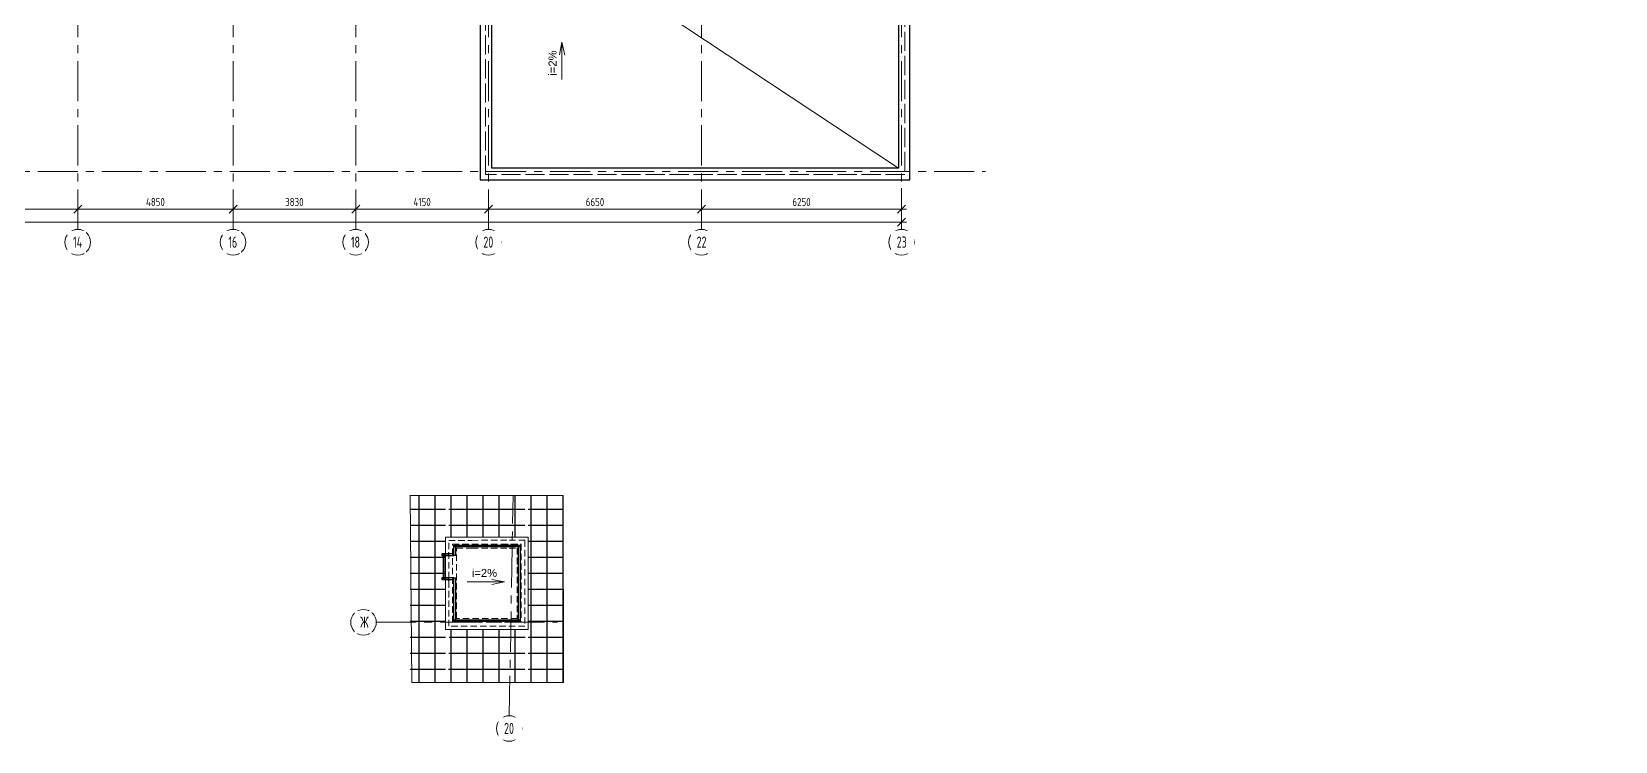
# Model space of a CAD drawing. Header units: millimetres. Extents: x -4447806 to 13389969, y -2188499 to 852203.
# Drawn here: x 4478283 to 4527747, y -634688 to -612526 of the extents above; entities that cross this region are included whole.
import ezdxf

# ---------------------------------------------------------------- set-up
doc = ezdxf.new("R2010")
doc.units = ezdxf.units.MM
for name, pattern in [('ACAD_ISO02W100', [15, 12, -3]), ('CENTER', [2, 1.25, -0.25, 0.25, -0.25]), ('HIDDEN', [6, 4, -2])]:
    doc.linetypes.add(name, pattern=pattern)
for name, color, linetype, lineweight in [('!!!_АР_отделка', 92, 'Continuous', 13), ('АР_Лестницы ограждение', 94, 'Continuous', 25), ('АР_Навесной фасад', 147, 'Continuous', 5), ('АР_Оси', 195, 'Continuous', 9), ('АР_Оси размеры', 164, 'Continuous', 9), ('АР_тонкая линия', 250, 'Continuous', 0), ('перекр 0.3', 181, 'Continuous', 30), ('Подвал', 250, 'Continuous', 30), ('пунктир', 251, 'Continuous', 13), ('Специальное оборудование', 7, 'Continuous', 9)]:
    doc.layers.add(name, color=color, linetype=linetype, lineweight=lineweight)
doc.layers.add('АР_Кровля дорожки', color=245, linetype='Continuous')
doc.styles.get("Standard").update_dxf_attribs({"font": 'arial.ttf'})
doc.styles.add('ГОСТ 2.304', font='CS_Gost2304.shx')
doc.dimstyles.new('СПДС', dxfattribs={"dimscale": 100, "dimtxt": 2.5, "dimasz": 2.5, "dimexe": 1.25, "dimexo": 0.625, "dimtad": 1, "dimdec": 0, "dimrnd": 0.001, "dimtxsty": 'ГОСТ 2.304', "dimblk": 'ARCHTICK', "dimblk1": 'ARCHTICK', "dimblk2": 'ARCHTICK', "dimcen": 2.5, "dimdle": 2, "dimadec": 0, "dimazin": 2, "dimtfac": 0.75, "dimtdec": 4, "dimtmove": 1, "dimatfit": 3, "dimfxl": 1, "dimtolj": 1, "dimarcsym": 1})
pattern_1 = [(90, (4778882.3, -563434.9), (-500, 0), []), (180, (4778882.3, -563434.9), (-3e-14, -500), [])]

# ---------------------------------------------------------------- blocks, each defined once
blk = doc.blocks.new('_Oblique')
at = {"color": 0, "linetype": 'ByBlock', "lineweight": -2}
blk.add_line((-0.5, -0.5), (0.5, 0.5), dxfattribs=at)
blk = doc.blocks.new('*D518')
at = {"layer": 'Defpoints', "color": 0, "lineweight": 30, "ltscale": 100, "transparency": 16777216}
for p in [(40700, -77800), (49240, -78068), (49240, -78642)]:
    blk.add_point(p, dxfattribs=at)
at = {"layer": 'АР_Оси размеры', "color": 0, "lineweight": -2, "ltscale": 100, "transparency": 16777216}
for p, q in [((40700, -77800), (40700, -78792)), ((49240, -78068), (49240, -78792)), ((40550, -78642), (49390, -78642))]:
    blk.add_line(p, q, dxfattribs=at)
at = {"layer": 'АР_Оси размеры', "color": 0, "lineweight": -2, "ltscale": 100, "transparency": 16777216, "xscale": 250, "yscale": 250, "zscale": 250, "rotation": 180}
blk.add_blockref('_Oblique', (40700, -78642), dxfattribs=at)
at = {"layer": 'АР_Оси размеры', "color": 0, "lineweight": -2, "ltscale": 100, "transparency": 16777216, "xscale": 250, "yscale": 250, "zscale": 250}
blk.add_blockref('_Oblique', (49240, -78642), dxfattribs=at)
at = {"layer": 'АР_Оси размеры', "color": 0, "ltscale": 100, "transparency": 16777216, "insert": (44970, -78417), "char_height": 250, "attachment_point": 5, "style": 'ГОСТ 2.304'}
blk.add_mtext('\\A1;8540', dxfattribs=at)
blk = doc.blocks.new('_ArchTick')
at = {"color": 0, "linetype": 'ByBlock', "const_width": 0.15}
blk.add_lwpolyline([(-0.5, -0.5), (0.5, 0.5)], dxfattribs=at)
blk = doc.blocks.new('*D519')
at = {"layer": 'Defpoints', "color": 0, "lineweight": 30, "ltscale": 100, "transparency": 16777216}
for p in [(54090, -78068), (57920, -78220), (57920, -78642)]:
    blk.add_point(p, dxfattribs=at)
at = {"layer": 'АР_Оси размеры', "color": 0, "lineweight": -2, "ltscale": 100, "transparency": 16777216}
for p, q in [((54090, -78068), (54090, -78792)), ((53940, -78642), (58070, -78642)), ((57920, -78220), (57920, -78792))]:
    blk.add_line(p, q, dxfattribs=at)
at = {"layer": 'АР_Оси размеры', "color": 0, "lineweight": -2, "ltscale": 100, "transparency": 16777216, "xscale": 250, "yscale": 250, "zscale": 250, "rotation": 180}
blk.add_blockref('_Oblique', (54090, -78642), dxfattribs=at)
at = {"layer": 'АР_Оси размеры', "color": 0, "lineweight": -2, "ltscale": 100, "transparency": 16777216, "xscale": 250, "yscale": 250, "zscale": 250}
blk.add_blockref('_Oblique', (57920, -78642), dxfattribs=at)
at = {"layer": 'АР_Оси размеры', "color": 0, "ltscale": 100, "transparency": 16777216, "insert": (56005, -78417), "char_height": 250, "attachment_point": 5, "style": 'ГОСТ 2.304'}
blk.add_mtext('\\A1;3830', dxfattribs=at)
blk = doc.blocks.new('*D520')
at = {"layer": 'Defpoints', "color": 0, "lineweight": 30, "ltscale": 100, "transparency": 16777216}
for p in [(57920, -78220), (62070, -78220), (62070, -78642)]:
    blk.add_point(p, dxfattribs=at)
at = {"layer": 'АР_Оси размеры', "color": 0, "lineweight": -2, "ltscale": 100, "transparency": 16777216}
for p, q in [((57770, -78642), (62220, -78642)), ((57920, -78220), (57920, -78792)), ((62070, -78220), (62070, -78792))]:
    blk.add_line(p, q, dxfattribs=at)
at = {"layer": 'АР_Оси размеры', "color": 0, "lineweight": -2, "ltscale": 100, "transparency": 16777216, "xscale": 250, "yscale": 250, "zscale": 250, "rotation": 180}
blk.add_blockref('_Oblique', (57920, -78642), dxfattribs=at)
at = {"layer": 'АР_Оси размеры', "color": 0, "lineweight": -2, "ltscale": 100, "transparency": 16777216, "xscale": 250, "yscale": 250, "zscale": 250}
blk.add_blockref('_Oblique', (62070, -78642), dxfattribs=at)
at = {"layer": 'АР_Оси размеры', "color": 0, "ltscale": 100, "transparency": 16777216, "insert": (59995, -78417), "char_height": 250, "attachment_point": 5, "style": 'ГОСТ 2.304'}
blk.add_mtext('\\A1;4150', dxfattribs=at)
blk = doc.blocks.new('*D521')
at = {"layer": 'Defpoints', "color": 0, "lineweight": 30, "ltscale": 100, "transparency": 16777216}
for p in [(62070, -78220), (68720, -78220), (68720, -78642)]:
    blk.add_point(p, dxfattribs=at)
at = {"layer": 'АР_Оси размеры', "color": 0, "lineweight": -2, "ltscale": 100, "transparency": 16777216}
for p, q in [((61920, -78642), (68870, -78642)), ((62070, -78220), (62070, -78792)), ((68720, -78220), (68720, -78792))]:
    blk.add_line(p, q, dxfattribs=at)
at = {"layer": 'АР_Оси размеры', "color": 0, "lineweight": -2, "ltscale": 100, "transparency": 16777216, "xscale": 250, "yscale": 250, "zscale": 250, "rotation": 180}
blk.add_blockref('_Oblique', (62070, -78642), dxfattribs=at)
at = {"layer": 'АР_Оси размеры', "color": 0, "lineweight": -2, "ltscale": 100, "transparency": 16777216, "xscale": 250, "yscale": 250, "zscale": 250}
blk.add_blockref('_Oblique', (68720, -78642), dxfattribs=at)
at = {"layer": 'АР_Оси размеры', "color": 0, "ltscale": 100, "transparency": 16777216, "insert": (65395, -78417), "char_height": 250, "attachment_point": 5, "style": 'ГОСТ 2.304'}
blk.add_mtext('\\A1;6650', dxfattribs=at)
blk = doc.blocks.new('*D522')
at = {"layer": 'Defpoints', "color": 0, "lineweight": 30, "ltscale": 100, "transparency": 16777216}
for p in [(74970, -77981), (68720, -78220), (74970, -78642)]:
    blk.add_point(p, dxfattribs=at)
at = {"layer": 'АР_Оси размеры', "color": 0, "lineweight": -2, "ltscale": 100, "transparency": 16777216}
for p, q in [((74970, -77981), (74970, -78792)), ((68570, -78642), (75120, -78642)), ((68720, -78220), (68720, -78792))]:
    blk.add_line(p, q, dxfattribs=at)
at = {"layer": 'АР_Оси размеры', "color": 0, "lineweight": -2, "ltscale": 100, "transparency": 16777216, "xscale": 250, "yscale": 250, "zscale": 250, "rotation": 180}
blk.add_blockref('_Oblique', (68720, -78642), dxfattribs=at)
at = {"layer": 'АР_Оси размеры', "color": 0, "lineweight": -2, "ltscale": 100, "transparency": 16777216, "xscale": 250, "yscale": 250, "zscale": 250}
blk.add_blockref('_Oblique', (74970, -78642), dxfattribs=at)
at = {"layer": 'АР_Оси размеры', "color": 0, "ltscale": 100, "transparency": 16777216, "insert": (71845, -78417), "char_height": 250, "attachment_point": 5, "style": 'ГОСТ 2.304'}
blk.add_mtext('\\A1;6250', dxfattribs=at)
blk = doc.blocks.new('*D523')
at = {"layer": 'Defpoints', "color": 0, "lineweight": 30, "ltscale": 100, "transparency": 16777216}
for p in [(49240, -78068), (54090, -78068), (54090, -78642)]:
    blk.add_point(p, dxfattribs=at)
at = {"layer": 'АР_Оси размеры', "color": 0, "lineweight": -2, "ltscale": 100, "transparency": 16777216}
for p, q in [((49240, -78068), (49240, -78792)), ((54090, -78068), (54090, -78792)), ((49090, -78642), (54240, -78642))]:
    blk.add_line(p, q, dxfattribs=at)
at = {"layer": 'АР_Оси размеры', "color": 0, "lineweight": -2, "ltscale": 100, "transparency": 16777216, "xscale": 250, "yscale": 250, "zscale": 250, "rotation": 180}
blk.add_blockref('_Oblique', (49240, -78642), dxfattribs=at)
at = {"layer": 'АР_Оси размеры', "color": 0, "lineweight": -2, "ltscale": 100, "transparency": 16777216, "xscale": 250, "yscale": 250, "zscale": 250}
blk.add_blockref('_Oblique', (54090, -78642), dxfattribs=at)
at = {"layer": 'АР_Оси размеры', "color": 0, "ltscale": 100, "transparency": 16777216, "insert": (51665, -78417), "char_height": 250, "attachment_point": 5, "style": 'ГОСТ 2.304'}
blk.add_mtext('\\A1;4850', dxfattribs=at)
blk = doc.blocks.new('*D540')
at = {"layer": 'Defpoints', "color": 0, "lineweight": 30, "ltscale": 100, "transparency": 16777216}
for p in [(6555, -78792), (74970, -78792), (74970, -79044)]:
    blk.add_point(p, dxfattribs=at)
at = {"layer": 'АР_Оси размеры', "color": 0, "lineweight": -2, "ltscale": 100, "transparency": 16777216}
for p, q in [((6405, -79044), (75120, -79044)), ((6555, -78792), (6555, -79194)), ((74970, -78792), (74970, -79194))]:
    blk.add_line(p, q, dxfattribs=at)
at = {"layer": 'АР_Оси размеры', "color": 0, "lineweight": -2, "ltscale": 100, "transparency": 16777216, "xscale": 250, "yscale": 250, "zscale": 250, "rotation": 180}
blk.add_blockref('_Oblique', (6555, -79044), dxfattribs=at)
at = {"layer": 'АР_Оси размеры', "color": 0, "lineweight": -2, "ltscale": 100, "transparency": 16777216, "xscale": 250, "yscale": 250, "zscale": 250}
blk.add_blockref('_Oblique', (74970, -79044), dxfattribs=at)
at = {"layer": 'АР_Оси размеры', "color": 0, "ltscale": 100, "transparency": 16777216, "insert": (40124, -78819), "char_height": 250, "attachment_point": 5, "style": 'ГОСТ 2.304'}
blk.add_mtext('\\A1;68415', dxfattribs=at)
blk = doc.blocks.new('A$C6f2de472')
at = {"layer": 'АР_тонкая линия', "ltscale": 100}
for p, q in [((55, -69), (55, -734)), ((55, -734), (10, -510)), ((10, -510), (55, -734)), ((55, -734), (104, -506))]:
    blk.add_line(p, q, dxfattribs=at)
blk = doc.blocks.new('LADDER_12760 - LADDER_12760-5164013-3_1 этаж')
at = {"layer": 'Специальное оборудование'}
for p, q in [((25, 95), (-50, 95)), ((-50, 95), (-50, 88)), ((-50, 88), (18, 88)), ((0, 0), (25, 0)), ((0, -76.2), (0, 0)), ((18, 88), (18, 0)), ((25, 0), (25, 95)), ((25, 0), (25, -76.2)), ((575, 95), (575, 0)), ((650, 95), (575, 95)), ((575, 0), (600, 0)), ((575, -76.2), (575, 0)), ((582, 0), (582, 88)), ((582, 88), (650, 88)), ((600, 0), (600, -76.2)), ((650, 88), (650, 95)), ((25, -76.2), (0, -76.2)), ((25, -25.4), (575, -25.4)), ((575, -45.4), (25, -45.4)), ((600, -76.2), (575, -76.2))]:
    blk.add_line(p, q, dxfattribs=at)
blk = doc.blocks.new('A$C1c8ff280')
at = {"layer": 'пунктир', "color": 2, "linetype": 'ACAD_ISO02W100', "ltscale": 50}
for points in [[(36321, -64341), (36321, -63955), (27550, -63955), (27550, -69145), (19430, -69145), (19430, -75495), (6330, -75495), (6330, -65785), (12680, -65785), (12680, -47915), (23295, -47915), (23295, -43950), (58095, -43950), (58095, -47915), (68595, -47915), (68595, -65785), (74945, -65785), (74945, -75495), (61845, -75495), (61845, -69145), (53965, -69145), (53965, -63955), (45231, -63955), (45231, -64250)], [(36521, -64269), (36521, -63755), (27350, -63755), (27350, -68945), (19230, -68945), (19230, -75295), (6530, -75295), (6530, -65985), (12880, -65985), (12880, -48115), (23595, -48115), (23595, -44250), (57795, -44250), (57795, -48115), (68395, -48115), (68395, -65985), (74745, -65985), (74745, -75295), (62045, -75295), (62045, -68945), (54165, -68945), (54165, -63755), (45031, -63755)]]:
    blk.add_lwpolyline(points, dxfattribs=at)
blk = doc.blocks.new('A$C2a493afe')
at = {"layer": 'АР_Оси размеры', "ltscale": 100}
for base, p1, p2, picture, middle in [((49240.1, -78642.2), (40700.1, -77800.4), (49240.1, -78068.3), '*D518', (44970.1, -78417.2)), ((54090.1, -78642.2), (49240.1, -78068.3), (54090.1, -78068.3), '*D523', (51665.1, -78417.2)), ((57920.1, -78642.2), (54090.1, -78068.3), (57920.1, -78220.1), '*D519', (56005.1, -78417.2)), ((74970.1, -78642.2), (68720.1, -78220.1), (74970.1, -77980.7), '*D522', (71845.1, -78417.2)), ((62070.1, -78642.2), (57920.1, -78220.1), (62070.1, -78220.1), '*D520', (59995.1, -78417.2)), ((68720.1, -78642.2), (62070.1, -78220.1), (68720.1, -78220.1), '*D521', (65395.1, -78417.2))]:
    dim = blk.add_linear_dim(base=base, p1=p1, p2=p2, dimstyle='СПДС', dxfattribs=at)
    dim.commit()
    dim.dimension.update_dxf_attribs({"geometry": picture, "text_midpoint": middle})
dim = blk.add_linear_dim(base=(74970.1, -79044.3), p1=(6555.1, -78792.2), p2=(74970.1, -78792.2), dimstyle='СПДС', dxfattribs=at)
dim.commit()
dim.dimension.update_dxf_attribs({"geometry": '*D540', "text_midpoint": (40124.1, -79044.3), "dimtype": 128})

msp = doc.modelspace()

# ---------------------------------------------------------------- hatches: boundary and pattern name
at = {"layer": 'АР_Кровля дорожки', "ltscale": 120, "true_color": 0x636466}
h = msp.add_hatch(dxfattribs=at)
h.set_pattern_fill('ANSI37', color=251, scale=4000, angle=45, double=1)
h.set_pattern_definition(pattern_1)
h.paths.add_polyline_path([(4491207.366, -632852.141), (4490106.105, -632851.827), (4490109.155, -627011.162), (4491210.416, -627011.476)])
h = msp.add_hatch(dxfattribs=at)
h.set_pattern_fill('ANSI37', color=251, scale=4000, angle=45, double=1)
h.set_pattern_definition(pattern_1)
h.paths.add_polyline_path([(4493688.691, -628311.127), (4491309.067, -628311.127), (4491311.421, -627011.164), (4493688.019, -627011.478)])
h = msp.add_hatch(dxfattribs=at)
h.set_pattern_fill('ANSI37', color=251, scale=4000, angle=45, double=1)
h.set_pattern_definition(pattern_1)
h.paths.add_polyline_path([(4494891.074, -632851.648), (4493787.342, -632851.334), (4493790.392, -627011.164), (4494894.124, -627011.478)])
h = msp.add_hatch(dxfattribs=at)
h.set_pattern_fill('ANSI37', color=251, scale=4000, angle=45, double=1)
h.set_pattern_definition(pattern_1)
h.paths.add_polyline_path([(4493676.026, -632853.642), (4491299.428, -632853.329), (4491326.276, -631191.168), (4493702.874, -631191.481)])

# ---------------------------------------------------------------- linework, layer by layer
at = {"layer": '!!!_АР_отделка', "color": 18, "true_color": 0x000000}
for points in [[(4490109.279, -627001.945), (4490153.91, -632854.283)], [(4493097.386, -632855.351), (4494889.092, -632855.351), (4494888.722, -627011.321), (4491749.001, -627011.321), (4490109.28, -627011.318)], [(4490153.91, -632854.283), (4493097.386, -632855.351)]]:
    msp.add_lwpolyline(points, dxfattribs=at)
msp.add_lwpolyline([(4491208.891, -631191.365), (4493788.867, -631191.285), (4493788.867, -628311.087), (4491208.891, -628311.167)], close=True, dxfattribs=at)
at = {"layer": 'АР_Лестницы ограждение', "color": 18, "lineweight": 25, "true_color": 0x000000}
for points in [[(4493537.539, -628617.862), (4491466.423, -628617.862), (4491466.423, -628567.062), (4493537.539, -628567.062)], [(4491466.423, -628886.641), (4491466.423, -628567.062), (4491517.223, -628567.062), (4491517.223, -628886.641)], [(4493487.5, -630941.545), (4493487.5, -628567.062), (4493538.3, -628567.062), (4493538.3, -630941.545)], [(4491466.423, -628833.198), (4491097.525, -628833.198), (4491097.525, -628886.641), (4491466.423, -628886.641)], [(4491466.423, -629585.416), (4491097.525, -629585.416), (4491097.525, -629638.859), (4491466.423, -629638.859)], [(4491466.423, -630941.545), (4491466.423, -629585.416), (4491517.223, -629585.416), (4491517.223, -630941.545)], [(4493538.3, -630941.545), (4491466.423, -630941.545), (4491466.423, -630890.745), (4493538.3, -630890.745)]]:
    msp.add_lwpolyline(points, close=True, dxfattribs=at)
at = {"layer": 'АР_Навесной фасад', "color": 18, "lineweight": 30, "ltscale": 100, "true_color": 0x000000}
for points in [[(4476198.759, -605609.116), (4484412.916, -605609.116), (4484412.916, -610799.116), (4492292.916, -610799.116), (4492292.916, -617149.116), (4505713.286, -617149.116), (4505713.286, -607119.116), (4499362.916, -607119.116), (4499362.916, -589249.116), (4488862.916, -589249.116), (4488862.916, -585284.116), (4453742.916, -585284.116)], [(4443487.916, -589609.118), (4454202.916, -589609.116), (4454202.916, -585744.116), (4488402.916, -585744.116), (4488402.916, -589609.116), (4499002.916, -589609.116), (4499002.916, -607479.116), (4505353.286, -607479.116), (4505353.286, -616789.116), (4492652.916, -616789.116), (4492652.916, -610439.116), (4484772.916, -610439.116), (4484772.916, -605249.116), (4475638.759, -605249.116)]]:
    msp.add_lwpolyline(points, dxfattribs=at)
at = {"layer": 'АР_Оси', "linetype": 'CENTER', "ltscale": 1000}
for p, q in [((4479722.91, -618700.387), (4479722.91, -583581.561)), ((4484572.91, -618700.387), (4484572.91, -583581.561)), ((4488402.91, -618700.387), (4488402.91, -583581.561)), ((4492552.91, -618700.387), (4492552.91, -583581.561)), ((4499202.91, -618700.387), (4499202.91, -583581.561)), ((4505452.91, -618700.387), (4505452.91, -583581.561)), ((4492552.91, -618700.387), (4492552.91, -584392.909)), ((4424474.154, -616889.115), (4508071.319, -616889.115)), ((4493198.742, -633887.969), (4493318.861, -627011.321)), ((4489046.358, -630971.291), (4494701.944, -630971.29))]:
    msp.add_line(p, q, dxfattribs=at)
at = {"layer": 'АР_Оси', "ltscale": 0.5}
for centre in [(4479722.91, -619100.387), (4484572.91, -619100.387), (4488402.91, -619100.387), (4492552.91, -619100.387), (4499202.91, -619100.387), (4505452.91, -619100.387), (4488646.358, -630971.291), (4493198.742, -634287.969)]:
    msp.add_circle(centre, 400, dxfattribs=at)
at = {"layer": 'перекр 0.3', "color": 7, "linetype": 'HIDDEN', "lineweight": 5, "ltscale": 50}
for points in [[(4493195.849, -628411.018), (4493688.661, -628410.973), (4493689.001, -631091.179), (4491309.001, -631091.325), (4491309.037, -628411.119), (4492028.849, -628411.074), (4493195.849, -628411.018)], [(4491435.497, -628531.196), (4493568.857, -628531.049), (4493568.993, -630971.186), (4491428.993, -630971.318), (4491428.857, -628531.188), (4491531.201, -628531.187), (4491435.497, -628531.196)], [(4492962.601, -628531.325), (4493569.001, -628531.325), (4493569.001, -630971.325), (4491429.001, -630971.325), (4491429.004, -628531.325), (4491795.601, -628531.325)], [(4493195.864, -628651.094), (4493195.864, -628651.094), (4493448.864, -628651.063), (4493448.986, -630851.194), (4491548.986, -630851.31), (4491548.864, -628651.18), (4492028.864, -628651.149), (4493195.864, -628651.094)]]:
    msp.add_lwpolyline(points, dxfattribs=at)
at = {"layer": 'Подвал', "lineweight": 13, "ltscale": 500}
msp.add_line((4492462.91, -608249.115), (4505353.286, -616789.116), dxfattribs=at)

# ---------------------------------------------------------------- block references
at = {"color": 1, "ltscale": 100}
msp.add_blockref('A$C1c8ff280', (4430609.104, -541494.112), dxfattribs=at)
at = {"layer": 'АР_тонкая линия', "ltscale": 100, "xscale": -1.754367527776944, "yscale": 1.754367527776944, "zscale": 1.754367527776944}
for p, rotation in [((4494750.1, -614143.013), 180), ((4491763.358, -629612.793), 89.99999999989352)]:
    msp.add_blockref('A$C6f2de472', p, dxfattribs=dict(at, rotation=rotation))
at = {"layer": 'Специальное оборудование', "xscale": 1.2705, "yscale": 1.2705, "zscale": 1.2705, "rotation": 269.9999999999997}
msp.add_blockref('LADDER_12760 - LADDER_12760-5164013-3_1 этаж', (4491194.337, -628854.878), dxfattribs=at)

# ---------------------------------------------------------------- texts
at = {"layer": 'АР_тонкая линия', "ltscale": 100, "insert": (4494426.081, -613898.428), "char_height": 250, "width": 682.5, "attachment_point": 1, "rotation": 90}
msp.add_mtext('i=2%', dxfattribs=at)
at = {"layer": 'АР_тонкая линия', "ltscale": 100, "insert": (4492032.888, -629304.125), "char_height": 250, "width": 682.5, "attachment_point": 1}
msp.add_mtext('i=2%', dxfattribs=at)

# ---------------------------------------------------------------- next in the draw order: texts
at = {"layer": 'АР_Оси', "char_height": 350, "attachment_point": 1, "line_spacing_factor": 1.149209, "style": 'ГОСТ 2.304', "bg_fill": 2}
for s, insert, width in [('{\\W0.8;14}', (4479576.271, -618922.608), 224.23577), ('{\\W0.8;16}', (4484426.271, -618922.608), 224.23577), ('{\\W0.8;18}', (4488255.444, -618922.608), 258.62776), ('{\\W0.8;20}', (4492391.62, -618922.608), 392.56079), ('{\\W0.8;22}', (4499051.574, -618922.608), 520.89044), ('{\\W0.8;23}', (4505301.484, -618922.608), 370.76242), ('{\\W0.8;Ж}', (4488546.537, -630793.512), 178.20564), ('{\\W0.8;20}', (4493037.452, -634110.191), 392.56079)]:
    msp.add_mtext(s, dxfattribs=dict(at, insert=insert, width=width))

# ---------------------------------------------------------------- next in the draw order: block references
at = {"layer": 'АР_тонкая линия', "ltscale": 100}
msp.add_blockref('A$C2a493afe', (4430482.848, -539429.013), dxfattribs=at)

doc.saveas('drawing.dxf')
